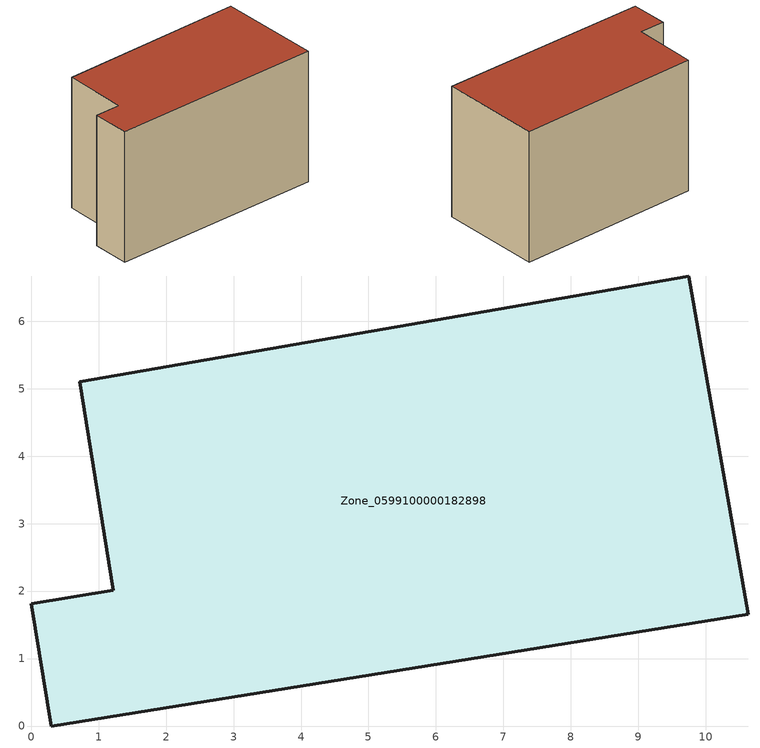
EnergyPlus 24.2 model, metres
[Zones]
Zone_0599100000182898
 floor ground (C_G): 0,1.81 1.22,2.01 0.72,5.1 9.75,6.67 10.63,1.66 0.3,0 z0
 wall outside (C_F): 1.22,2.01 0,1.81 0.3,0 10.63,1.66 9.75,6.67 0.72,5.1 1.22,2.01 z0:6.59
 roof outside (C_R): 9.75,6.67 0.72,5.1 1.22,2.01 0,1.81 0.3,0 10.63,1.66 z6.59
[BUILDING]
Pand.0599100000182898: North Axis=0; Terrain=City; Loads Convergence Tolerance Value=0.04; Temperature Convergence Tolerance Value=0.4; Solar Distribution=FullExterior; Maximum Number of Warmup Days=25; Minimum Number of Warmup Days=1
[Site:Location]
Rotterdam.The.Hague.AP_ZH_NLD Design_Conditions: Latitude=51.96; Longitude=4.45; Time Zone=1; Elevation=-4.5
[SITE:GROUNDTEMPERATURE:BUILDINGSURFACE]
18, 18, 18, 18, 18, 18, 18, 18, 18, 18, 18, 18
[MATERIAL] Thermal Absorptance=0.9; Solar Absorptance=0.7; Visible Absorptance=0.7
Name | Roughness | Thickness | Conductivity | Density | Specific Heat
G.TI.1946 | MediumSmooth | 0.15 | 1 | 540 | 1210
F.TI.1946 | Rough | 0.3 | 0.857143 | 1920 | 840
R.TI.1946 | MediumRough | 0.2 | 0.1 | 1500 | 1000
[CONSTRUCTION]
C_G: G.TI.1946
C_F: F.TI.1946
C_R: R.TI.1946
[ZONE]
Zone_0599100000182898: Type=1; Multiplier=1; Ceiling Height=Autocalculate; Volume=Autocalculate; Floor Area=autocalculate; Part of Total Floor Area=Yes
[ZONEINFILTRATION:DESIGNFLOWRATE]
Infil_Zone_0599100000182898: Zone or ZoneList or Space or SpaceList=Zone_0599100000182898; Schedule=AlwaysOn; Design Flow Rate Calculation Method=Flow/Area; Flow Rate per Floor Area=0.003; Constant Term Coefficient=1; Temperature Term Coefficient=0; Velocity Term Coefficient=0; Velocity Squared Term Coefficient=0
[HVACTEMPLATE:ZONE:IDEALLOADSAIRSYSTEM]
Zone_0599100000182898: Maximum Heating Supply Air Temperature=50; Minimum Cooling Supply Air Temperature=13; Maximum Heating Supply Air Humidity Ratio=0.0156; Minimum Cooling Supply Air Humidity Ratio=0.0077; Heating Limit=NoLimit; Cooling Limit=NoLimit; Dehumidification Control Type=ConstantSensibleHeatRatio; Cooling Sensible Heat Ratio=0.7; Dehumidification Setpoint=60; Humidification Control Type=None; Humidification Setpoint=30; Outdoor Air Method=None; Outdoor Air Flow Rate per Person=0.00944; Outdoor Air Flow Rate per Zone Floor Area=0; Outdoor Air Flow Rate per Zone=0; Demand Controlled Ventilation Type=None; Outdoor Air Economizer Type=NoEconomizer; Heat Recovery Type=None; Sensible Heat Recovery Effectiveness=0.7; Latent Heat Recovery Effectiveness=0.65
[ZONECONTROL:THERMOSTAT]
ThermostatControl_Zone_0599100000182898: Zone or ZoneList=Zone_0599100000182898; Control Type Schedule=DualSetpointControlType; Control 1=Thermostat_Zone_0599100000182898; Temperature Difference Between Cutout And Setpoint=0
[THERMOSTATSETPOINT:DUALSETPOINT]
Thermostat_Zone_0599100000182898: Heating Setpoint Temperature Schedule=HeatingSetpoint_Zone_0599100000182898; Cooling Setpoint Temperature Schedule=CoolingSetpoint_Zone_0599100000182898
[SCHEDULE:COMPACT]
HeatingSetpoint_Zone_0599100000182898: Through: 12/31, For: AllDays, Until: 24:00, 21
CoolingSetpoint_Zone_0599100000182898: Through: 12/31, For: AllDays, Until: 24:00, 24
DualSetpointControlType: Through: 12/31, For: AllDays, Until: 24:00, 4
AlwaysOn: Through: 12/31, For: AllDays, Until: 24:00, 1
